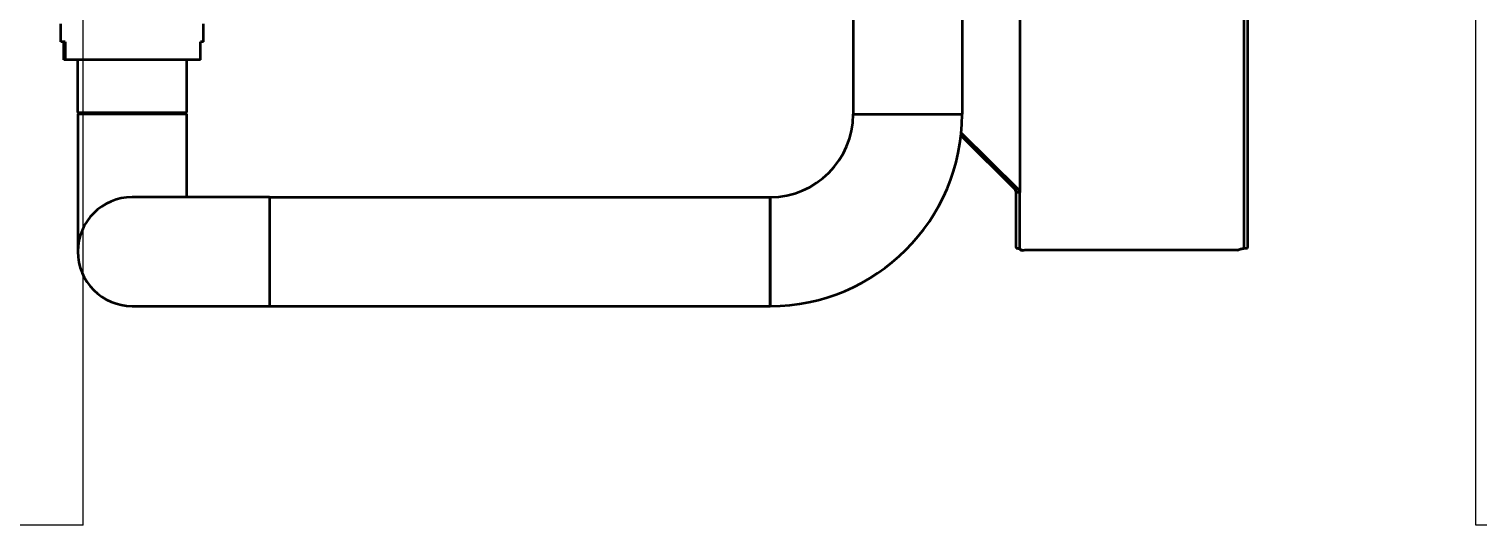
# Model space of a CAD drawing. Extents: x -3873 to 164127, y 7129 to 96529.
# Drawn here: x 65245 to 66047, y 66886 to 67161 of the extents above; entities that cross this region are included whole.
import ezdxf

# ---------------------------------------------------------------- set-up
doc = ezdxf.new("R2010")
doc.units = 0
doc.layers.add('LAYOUT', color=90, linetype='CONTINUOUS')
doc.layers.add('LAYOUT Kromeka', color=1, linetype='CONTINUOUS', lineweight=5)
doc.layers.add('Visible (ISO)', color=7, linetype='CONTINUOUS', lineweight=50)

# ---------------------------------------------------------------- blocks, each defined once
blk = doc.blocks.new('chilling_Gibletchiller_platform_short')
at = {"layer": 'LAYOUT', "color": 0, "linetype": 'Continuous', "ltscale": 50}
for p, q in [((-1840.12, 460), (-1840.12, 510)), ((-1840.12, 510), (-1255, 510)), ((-1840.12, 50), (-1840.12, 100)), ((-1840.12, 50), (-1255, 50))]:
    blk.add_line(p, q, dxfattribs=at)
blk = doc.blocks.new('CD30-500-2500 Giblet chiller')
at = {"layer": 'Visible (ISO)', "color": 0}
for p, q in [((108024.92, 16003.54), (108184.63, 16003.54)), ((108185.17, 16003.54), (108184.63, 16003.54)), ((108185.17, 16003.54), (108185.17, 16001.54)), ((108019.83, 16001.54), (108184.63, 16001.54)), ((108184.63, 16001.54), (108185.17, 16001.54)), ((108186.17, 15998.04), (108186.17, 15881.04)), ((107973.04, 15877.54), (108154.22, 15877.54)), ((108121.15, 15845.2), (108152.64, 15876.8)), ((108122.71, 15845.03), (108152.64, 15875.07)), ((108152.64, 15876.8), (108152.64, 15875.07)), ((108184.64, 15877.54), (108154.22, 15877.54)), ((108154.22, 15877.54), (108154.22, 15875.54)), ((108184.64, 15875.54), (108154.22, 15875.54)), ((108185.17, 15877.54), (108184.64, 15877.54)), ((108184.64, 15875.54), (108185.17, 15875.54)), ((108185.17, 15877.54), (108185.17, 15875.54)), ((108185.54, 15877.54), (108185.8, 15877.54)), ((108185.8, 15877.54), (108186.57, 15878.81)), ((108185.95, 15878.81), (108186.57, 15878.81)), ((107950.32, 15845.69), (108110.92, 15845.69)), ((108110.92, 15785.39), (108110.92, 15845.69)), ((108110.92, 15785.39), (108110.92, 15845.69)), ((107950.32, 15785.39), (108110.92, 15785.39)), ((108217.07, 15739.54), (108156.77, 15739.54)), ((108156.77, 15462.54), (108156.77, 15739.54)), ((108156.77, 15739.54), (108217.07, 15739.54)), ((108217.07, 15462.54), (108217.07, 15739.54)), ((108156.77, 15462.54), (108217.07, 15462.54)), ((108156.77, 15462.54), (108217.07, 15462.54)), ((108156.77, 15462.54), (108156.77, 15386.54)), ((108217.07, 15386.54), (108217.07, 15462.54)), ((108070.92, 15426.04), (108060.92, 15426.04)), ((108070.92, 15426.04), (108070.92, 15424.38)), ((108080.92, 15424.38), (108070.92, 15424.38)), ((108080.92, 15424.38), (108080.92, 15349.41)), ((108109.92, 15416.69), (108080.92, 15416.69)), ((108109.92, 15356.39), (108109.92, 15416.69)), ((108110.92, 15415.69), (108109.92, 15416.69)), ((108110.92, 15416.69), (108110.92, 15356.39)), ((108156.77, 15416.69), (108110.92, 15416.69)), ((108109.92, 15356.39), (108080.92, 15356.39)), ((108110.92, 15357.39), (108109.92, 15356.39)), ((108110.92, 15356.39), (108186.92, 15356.39)), ((108070.92, 15347.04), (108060.92, 15347.04)), ((108070.92, 15349.41), (108070.92, 15347.04)), ((108070.92, 15349.41), (108080.92, 15349.41)), ((108080.92, 15348.7), (108070.92, 15348.7)), ((108080.92, 15349.41), (108080.92, 15348.7))]:
    blk.add_line(p, q, dxfattribs=at)
for centre, radius, start, end in [((108110.92, 15739.54), 106.15, 0, 90), ((108110.92, 15739.54), 45.85, 0, 90), ((108186.92, 15386.54), 30.15, 180, 0)]:
    blk.add_arc(centre, radius, start, end, dxfattribs=at)
for centre, major_axis, ratio, start_param, end_param in [((108154.22, 15872.04), (0, -5.5), 0.575127, 3.141593, 3.665191), ((108154.22, 15872.04), (0, -3.5), 0.903771, 3.141593, 3.665191), ((108185.17, 15881.04), (0, -3.5), 0.285714, 0, 0.881021), ((108187.92, 15881.04), (0, 3.5), 0.5, 1.570796, 2.260571)]:
    blk.add_ellipse(centre, major_axis=major_axis, ratio=ratio, start_param=start_param, end_param=end_param, dxfattribs=at)
for points, knots in [([(108186.17, 15998.04), (108186, 15998.38), (108185.86, 15998.73), (108185.61, 15999.39), (108185.51, 15999.7), (108185.39, 16000.18), (108185.35, 16000.35), (108185.28, 16000.68), (108185.25, 16000.82), (108185.2, 16001.14), (108185.19, 16001.29), (108185.17, 16001.49), (108185.17, 16001.54), (108185.17, 16001.54)], [-0.6358776, -0.6358776, -0.6358776, -0.6358776, -0.5165915, -0.5165915, -0.3973117, -0.3973117, -0.3178719, -0.3178719, -0.2384655, -0.2384655, -0.1192359, -0.1192359, 0, 0, 0, 0]), ([(108185.78, 15878.25), (108185.64, 15877.88), (108185.52, 15877.49), (108185.35, 15876.81), (108185.28, 15876.5), (108185.21, 15876.02), (108185.19, 15875.83), (108185.17, 15875.6), (108185.17, 15875.54), (108185.17, 15875.54)], [0, 0, 0, 0, 0.1208404, 0.1208404, 0.2359815, 0.2359815, 0.3360751, 0.3360751, 0.4277583, 0.4277583, 0.4277583, 0.4277583])]:
    blk.add_open_spline(points, degree=3, knots=knots, dxfattribs=at)

msp = doc.modelspace()

# ---------------------------------------------------------------- block references
at = {"layer": 'LAYOUT Kromeka', "ltscale": 20}
for name, p, rotation in [('CD30-500-2500 Giblet chiller', (49915.78, 175224.57), 270), ('chilling_Gibletchiller_platform_short', (65325.21, 68726.5), 90), ('chilling_Gibletchiller_platform_short', (66555.62, 68726.5), 90)]:
    msp.add_blockref(name, p, dxfattribs=dict(at, rotation=rotation))

doc.saveas('drawing.dxf')
